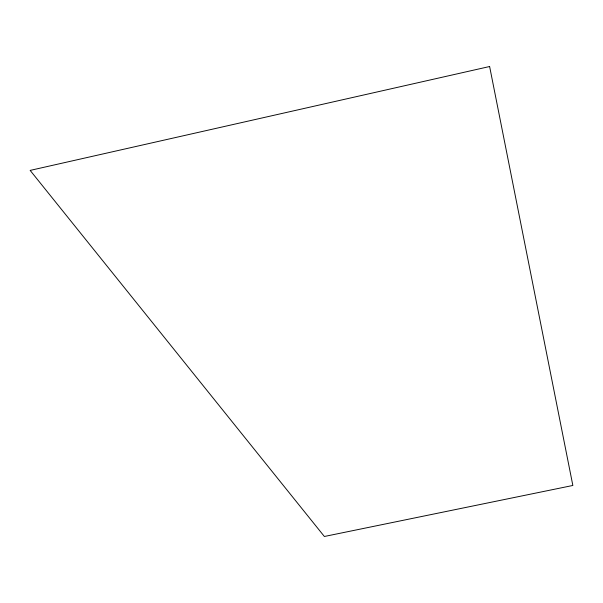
<?xml version="1.0" encoding="UTF-8"?>
<svg xmlns="http://www.w3.org/2000/svg" width="603" height="603" viewBox="0 0 603 603"><rect width="100%" height="100%" fill="white"/><g stroke="black" fill="none" stroke-linecap="round" stroke-linejoin="round"><path stroke-width="0.9" d="M489.621 66.518L30.15 170.4L324.369 536.482L572.85 485.468L489.621 66.518"/></g></svg>
